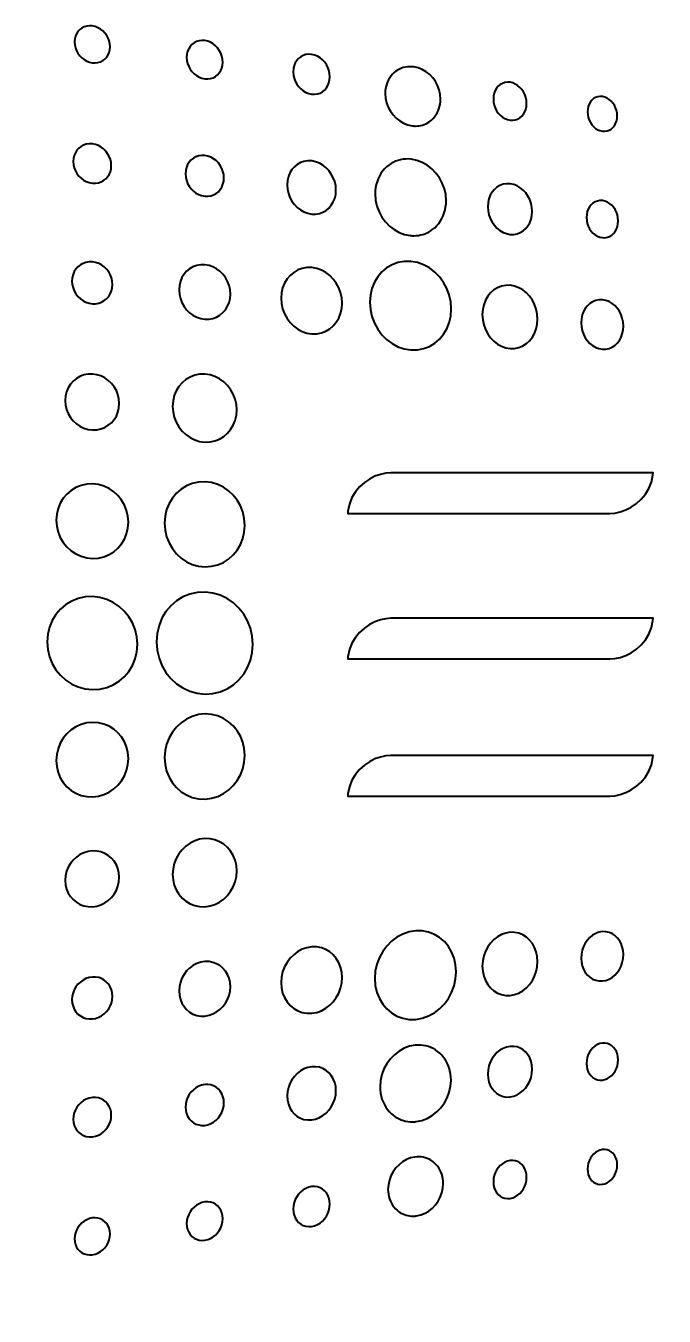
# Model space of a CAD drawing. Header units: inches. Extents: x 0.7 to 44.2, y 3.2 to 34.6.
# Drawn here: x 4.796 to 5.164, y 11.458 to 12.204 of the extents above; entities that cross this region are included whole.
import ezdxf

# ---------------------------------------------------------------- set-up
doc = ezdxf.new("R2010")
doc.units = ezdxf.units.IN
doc.header["$MEASUREMENT"] = 0
doc.layers.add('7412A1205 - CSPAR-XLR', color=7, linetype='Continuous')
doc.layers.add('DIM', color=1, linetype='Continuous')
doc.styles.add('Arial', font='arial.ttf')
doc.dimstyles.new('ETC EU Metric & ANSI.35 Stacked', dxfattribs={"dimscale": 2.666667, "dimtxt": 0.35, "dimasz": 0.4375, "dimexe": 0.35, "dimexo": 0.35, "dimgap": 0.116667, "dimtad": 0, "dimtih": 1, "dimtoh": 1, "dimdec": 0, "dimlfac": 25.4, "dimzin": 4, "dimdsep": 46, "dimtxsty": 'Arial', "dimcen": 0.175, "dimadec": 0, "dimazin": 0, "dimtfac": 0.75, "dimtdec": 0, "dimtofl": 0, "dimtmove": 0, "dimatfit": 3, "dimfxl": 1, "dimtolj": 1, "dimtzin": 0, "dimarcsym": 0})

# ---------------------------------------------------------------- blocks, each defined once
blk = doc.blocks.new('*D8')
at = {"layer": 'Defpoints', "color": 0, "transparency": 16777216}
for p in [(9.10338, 11.68729), (1.12013, 11.52932), (9.10338, 5.26862)]:
    blk.add_point(p, dxfattribs=at)
at = {"layer": 'DIM', "color": 0, "lineweight": -2, "transparency": 16777216}
for p, q in [((9.10338, 11.33729), (9.10338, 4.91862)), ((1.12013, 11.17932), (1.12013, 4.91862)), ((1.55763, 5.26862), (4.20281, 5.26862)), ((8.66588, 5.26862), (6.02069, 5.26862))]:
    blk.add_line(p, q, dxfattribs=at)
at = {"layer": 'DIM', "color": 0, "transparency": 16777216}
for points in [[(1.55763, 5.34154), (1.55763, 5.1957), (1.12013, 5.26862)], [(8.66588, 5.34154), (8.66588, 5.1957), (9.10338, 5.26862)]]:
    blk.add_solid(points, dxfattribs=at)
at = {"layer": 'DIM', "color": 0, "transparency": 16777216, "char_height": 0.35, "attachment_point": 5, "style": 'Arial'}
for s, insert in [('\\A1;203mm', (5.11175, 5.56411)), ('\\A1;[7.98"]', (5.11175, 4.92765))]:
    blk.add_mtext(s, dxfattribs=dict(at, insert=insert))

msp = doc.modelspace()

# ---------------------------------------------------------------- linework, layer by layer
at = {"layer": '7412A1205 - CSPAR-XLR', "color": 2}
for points in [[(4.83426, 12.18245), (4.83426, 12.18245), (4.83592, 12.18237), (4.8375, 12.18256), (4.83898, 12.18301), (4.84032, 12.18369), (4.84152, 12.18459), (4.84255, 12.18569), (4.84338, 12.18697), (4.844, 12.18841), (4.84439, 12.18999), (4.84453, 12.19169), (4.84453, 12.19169), (4.84439, 12.19343), (4.844, 12.19512), (4.84338, 12.19673), (4.84255, 12.19824), (4.84152, 12.19962), (4.84032, 12.20084), (4.83898, 12.20189), (4.8375, 12.20274), (4.83592, 12.20336), (4.83426, 12.20374), (4.83426, 12.20374), (4.83258, 12.20383), (4.831, 12.20364), (4.82951, 12.2032), (4.82816, 12.20252), (4.82696, 12.20162), (4.82593, 12.20052), (4.82509, 12.19924), (4.82446, 12.1978), (4.82407, 12.19621), (4.82393, 12.1945), (4.82393, 12.1945), (4.82407, 12.19275), (4.82446, 12.19106), (4.82509, 12.18944), (4.82593, 12.18793), (4.82696, 12.18655), (4.82816, 12.18533), (4.82951, 12.18428), (4.831, 12.18343), (4.83258, 12.18282), (4.83426, 12.18245), (4.83426, 12.18245)], [(4.89917, 12.17318), (4.89917, 12.17318), (4.90086, 12.1731), (4.90246, 12.17331), (4.90395, 12.17378), (4.90531, 12.17449), (4.90652, 12.17544), (4.90756, 12.17658), (4.9084, 12.17791), (4.90903, 12.17941), (4.90943, 12.18106), (4.90956, 12.18283), (4.90956, 12.18283), (4.90943, 12.18463), (4.90903, 12.18638), (4.9084, 12.18805), (4.90756, 12.18962), (4.90652, 12.19104), (4.90531, 12.19232), (4.90395, 12.1934), (4.90246, 12.19428), (4.90086, 12.19492), (4.89917, 12.1953), (4.89917, 12.1953), (4.89747, 12.19539), (4.89587, 12.1952), (4.89437, 12.19473), (4.893, 12.19402), (4.89178, 12.19309), (4.89073, 12.19194), (4.88988, 12.1906), (4.88924, 12.1891), (4.88885, 12.18745), (4.88871, 12.18567), (4.88871, 12.18567), (4.88885, 12.18385), (4.88924, 12.18209), (4.88988, 12.18041), (4.89073, 12.17885), (4.89178, 12.17741), (4.893, 12.17614), (4.89437, 12.17506), (4.89587, 12.17419), (4.89747, 12.17355), (4.89917, 12.17318), (4.89917, 12.17318)], [(4.96089, 12.16433), (4.96089, 12.16433), (4.9626, 12.16426), (4.96422, 12.16448), (4.96573, 12.16498), (4.96711, 12.16573), (4.96833, 12.16671), (4.96938, 12.1679), (4.97024, 12.16929), (4.97088, 12.17085), (4.97127, 12.17256), (4.97141, 12.1744), (4.97141, 12.1744), (4.97127, 12.17628), (4.97088, 12.1781), (4.97024, 12.17983), (4.96938, 12.18145), (4.96833, 12.18293), (4.96711, 12.18425), (4.96573, 12.18537), (4.96422, 12.18628), (4.9626, 12.18694), (4.96089, 12.18734), (4.96089, 12.18734), (4.95917, 12.18743), (4.95753, 12.18722), (4.95601, 12.18673), (4.95462, 12.18599), (4.95338, 12.18501), (4.95232, 12.18382), (4.95146, 12.18242), (4.95081, 12.18086), (4.95041, 12.17914), (4.95027, 12.17728), (4.95027, 12.17728), (4.95041, 12.17539), (4.95081, 12.17356), (4.95146, 12.17182), (4.95232, 12.17019), (4.95338, 12.1687), (4.95462, 12.16739), (4.95601, 12.16626), (4.95753, 12.16536), (4.95917, 12.16471), (4.96089, 12.16433), (4.96089, 12.16433)], [(5.01891, 12.14605), (5.01891, 12.14605), (5.0191, 12.14602), (5.0193, 12.146), (5.0195, 12.14598), (5.0197, 12.14596), (5.0199, 12.14595), (5.0201, 12.14594), (5.02029, 12.14593), (5.02049, 12.14592), (5.02069, 12.14592), (5.02088, 12.14592), (5.02088, 12.14592), (5.0219, 12.14595), (5.02291, 12.14606), (5.0239, 12.14623), (5.02487, 12.14648), (5.02581, 12.14679), (5.02673, 12.14718), (5.02762, 12.14763), (5.02848, 12.14814), (5.02931, 12.14872), (5.0301, 12.14937), (5.0301, 12.14937), (5.03105, 12.15028), (5.0319, 12.15127), (5.03267, 12.15233), (5.03334, 12.15347), (5.03392, 12.15467), (5.03439, 12.15592), (5.03477, 12.15723), (5.03504, 12.15858), (5.03521, 12.15996), (5.03527, 12.16137), (5.03527, 12.16137), (5.03507, 12.16411), (5.03449, 12.16676), (5.03357, 12.16926), (5.03233, 12.1716), (5.0308, 12.17373), (5.02902, 12.17562), (5.027, 12.17724), (5.02478, 12.17854), (5.0224, 12.17949), (5.01987, 12.18006), (5.01987, 12.18006), (5.01862, 12.18019), (5.01738, 12.18021), (5.01617, 12.18013), (5.01498, 12.17995), (5.01381, 12.17966), (5.01268, 12.17928), (5.01159, 12.1788), (5.01054, 12.17823), (5.00953, 12.17756), (5.00857, 12.1768), (5.00857, 12.1768), (5.00762, 12.17589), (5.00676, 12.1749), (5.00599, 12.17383), (5.00531, 12.17269), (5.00473, 12.17149), (5.00425, 12.17023), (5.00387, 12.16892), (5.00359, 12.16756), (5.00342, 12.16617), (5.00337, 12.16475), (5.00337, 12.16475), (5.00357, 12.16202), (5.00416, 12.15939), (5.0051, 12.15687), (5.00637, 12.15452), (5.00792, 12.15238), (5.00973, 12.15047), (5.01177, 12.14885), (5.014, 12.14754), (5.01639, 12.1466), (5.01891, 12.14605), (5.01891, 12.14605)], [(5.07543, 12.14927), (5.07543, 12.14927), (5.07698, 12.14921), (5.07845, 12.14943), (5.07982, 12.14991), (5.08107, 12.15063), (5.08218, 12.15158), (5.08313, 12.15272), (5.08391, 12.15405), (5.08449, 12.15554), (5.08485, 12.15717), (5.08497, 12.15892), (5.08497, 12.15892), (5.08485, 12.16071), (5.08449, 12.16244), (5.08391, 12.16408), (5.08313, 12.16562), (5.08218, 12.16703), (5.08107, 12.16827), (5.07982, 12.16934), (5.07845, 12.17019), (5.07698, 12.17081), (5.07543, 12.17117), (5.07543, 12.17117), (5.07387, 12.17125), (5.07239, 12.17104), (5.07101, 12.17057), (5.06975, 12.16985), (5.06862, 12.16891), (5.06766, 12.16777), (5.06688, 12.16644), (5.06629, 12.16494), (5.06593, 12.1633), (5.0658, 12.16153), (5.0658, 12.16153), (5.06593, 12.15973), (5.06629, 12.15799), (5.06688, 12.15634), (5.06766, 12.15479), (5.06862, 12.15339), (5.06975, 12.15214), (5.07101, 12.15108), (5.07239, 12.15023), (5.07387, 12.14962), (5.07543, 12.14927), (5.07543, 12.14927)], [(5.12873, 12.14293), (5.12873, 12.14293), (5.13012, 12.14288), (5.13144, 12.14308), (5.13266, 12.14353), (5.13378, 12.14419), (5.13478, 12.14506), (5.13563, 12.14611), (5.13633, 12.14733), (5.13685, 12.14869), (5.13717, 12.15019), (5.13728, 12.1518), (5.13728, 12.1518), (5.13717, 12.15343), (5.13685, 12.15502), (5.13633, 12.15652), (5.13563, 12.15793), (5.13478, 12.15922), (5.13378, 12.16035), (5.13266, 12.16132), (5.13144, 12.1621), (5.13012, 12.16266), (5.12873, 12.16299), (5.12873, 12.16299), (5.12734, 12.16305), (5.12602, 12.16286), (5.12478, 12.16242), (5.12366, 12.16176), (5.12266, 12.16089), (5.1218, 12.15984), (5.1211, 12.15862), (5.12057, 12.15725), (5.12025, 12.15575), (5.12013, 12.15413), (5.12013, 12.15413), (5.12025, 12.15249), (5.12057, 12.1509), (5.1211, 12.14938), (5.1218, 12.14797), (5.12266, 12.14669), (5.12366, 12.14555), (5.12478, 12.14458), (5.12602, 12.14381), (5.12734, 12.14325), (5.12873, 12.14293), (5.12873, 12.14293)], [(4.83427, 12.11286), (4.83427, 12.11286), (4.83605, 12.11282), (4.83773, 12.11308), (4.8393, 12.1136), (4.84074, 12.11436), (4.84201, 12.11536), (4.8431, 12.11656), (4.84399, 12.11795), (4.84466, 12.1195), (4.84507, 12.1212), (4.84521, 12.12302), (4.84521, 12.12302), (4.84507, 12.12487), (4.84466, 12.12666), (4.84399, 12.12836), (4.8431, 12.12994), (4.84201, 12.13138), (4.84074, 12.13265), (4.8393, 12.13374), (4.83773, 12.1346), (4.83605, 12.13522), (4.83427, 12.13557), (4.83427, 12.13557), (4.83248, 12.13562), (4.83079, 12.13538), (4.82921, 12.13486), (4.82776, 12.1341), (4.82648, 12.13311), (4.82538, 12.1319), (4.82448, 12.13051), (4.82381, 12.12895), (4.82339, 12.12725), (4.82325, 12.12542), (4.82325, 12.12542), (4.82339, 12.12355), (4.82381, 12.12176), (4.82448, 12.12005), (4.82538, 12.11847), (4.82648, 12.11702), (4.82776, 12.11575), (4.82921, 12.11467), (4.83079, 12.11381), (4.83248, 12.1132), (4.83427, 12.11286), (4.83427, 12.11286)], [(4.89918, 12.10534), (4.89918, 12.10534), (4.90098, 12.1053), (4.90269, 12.10557), (4.90428, 12.10612), (4.90573, 12.10692), (4.90702, 12.10796), (4.90812, 12.10921), (4.90902, 12.11066), (4.90969, 12.11227), (4.91011, 12.11404), (4.91026, 12.11593), (4.91026, 12.11593), (4.91011, 12.11785), (4.90969, 12.1197), (4.90902, 12.12146), (4.90812, 12.1231), (4.90702, 12.1246), (4.90573, 12.12592), (4.90428, 12.12704), (4.90269, 12.12793), (4.90098, 12.12857), (4.89918, 12.12893), (4.89918, 12.12893), (4.89738, 12.12898), (4.89566, 12.12873), (4.89406, 12.12819), (4.89259, 12.12739), (4.89129, 12.12636), (4.89017, 12.1251), (4.88926, 12.12366), (4.88858, 12.12203), (4.88816, 12.12026), (4.88801, 12.11835), (4.88801, 12.11835), (4.88816, 12.11642), (4.88858, 12.11455), (4.88926, 12.11278), (4.89017, 12.11113), (4.89129, 12.10963), (4.89259, 12.10831), (4.89406, 12.10719), (4.89566, 12.10631), (4.89738, 12.10568), (4.89918, 12.10534), (4.89918, 12.10534)], [(4.96092, 12.09507), (4.96092, 12.09507), (4.9632, 12.09504), (4.96536, 12.09539), (4.96737, 12.09611), (4.96921, 12.09716), (4.97084, 12.09852), (4.97224, 12.10015), (4.97337, 12.10203), (4.97422, 12.10413), (4.97475, 12.10643), (4.97493, 12.10888), (4.97493, 12.10888), (4.97475, 12.11137), (4.97422, 12.11378), (4.97337, 12.11607), (4.97224, 12.11819), (4.97084, 12.12013), (4.96921, 12.12184), (4.96737, 12.1233), (4.96536, 12.12445), (4.9632, 12.12528), (4.96092, 12.12574), (4.96092, 12.12574), (4.95863, 12.1258), (4.95645, 12.12547), (4.95442, 12.12477), (4.95256, 12.12373), (4.9509, 12.12238), (4.94949, 12.12075), (4.94833, 12.11886), (4.94747, 12.11675), (4.94693, 12.11443), (4.94674, 12.11195), (4.94674, 12.11195), (4.94693, 12.10943), (4.94747, 12.107), (4.94833, 12.1047), (4.94949, 12.10256), (4.9509, 12.10062), (4.95256, 12.09891), (4.95442, 12.09746), (4.95645, 12.09632), (4.95863, 12.09551), (4.96092, 12.09507), (4.96092, 12.09507)], [(5.01784, 12.08262), (5.01784, 12.08262), (5.01804, 12.0826), (5.01824, 12.08259), (5.01844, 12.08257), (5.01863, 12.08256), (5.01883, 12.08255), (5.01903, 12.08254), (5.01922, 12.08253), (5.01942, 12.08253), (5.01962, 12.08252), (5.01981, 12.08252), (5.01981, 12.08252), (5.02116, 12.08257), (5.02249, 12.08272), (5.02379, 12.08295), (5.02506, 12.08329), (5.02631, 12.08371), (5.02752, 12.08423), (5.02869, 12.08483), (5.02982, 12.08553), (5.03091, 12.08631), (5.03194, 12.08718), (5.03194, 12.08718), (5.03314, 12.08836), (5.03423, 12.08966), (5.03521, 12.09105), (5.03606, 12.09253), (5.0368, 12.09408), (5.03741, 12.09571), (5.03789, 12.0974), (5.03824, 12.09914), (5.03845, 12.10093), (5.03852, 12.10276), (5.03852, 12.10276), (5.03826, 12.1063), (5.0375, 12.10972), (5.03627, 12.11297), (5.03464, 12.116), (5.03263, 12.11875), (5.03029, 12.12119), (5.02765, 12.12326), (5.02477, 12.12491), (5.02168, 12.12609), (5.01842, 12.12675), (5.01842, 12.12675), (5.01684, 12.12687), (5.01528, 12.12686), (5.01374, 12.12672), (5.01224, 12.12645), (5.01077, 12.12606), (5.00934, 12.12555), (5.00796, 12.12491), (5.00663, 12.12416), (5.00537, 12.12329), (5.00416, 12.1223), (5.00416, 12.1223), (5.00295, 12.12111), (5.00184, 12.11982), (5.00086, 12.11842), (4.99999, 12.11694), (4.99924, 12.11538), (4.99863, 12.11374), (4.99814, 12.11204), (4.99779, 12.11028), (4.99757, 12.10848), (4.9975, 12.10665), (4.9975, 12.10665), (4.99777, 12.10307), (4.99854, 12.09961), (4.99978, 12.09634), (5.00143, 12.0933), (5.00347, 12.09053), (5.00584, 12.08809), (5.0085, 12.08603), (5.01142, 12.0844), (5.01455, 12.08325), (5.01784, 12.08262), (5.01784, 12.08262)], [(5.07546, 12.08331), (5.07546, 12.08331), (5.07752, 12.08329), (5.07948, 12.08364), (5.08131, 12.08434), (5.08297, 12.08535), (5.08445, 12.08665), (5.08572, 12.08821), (5.08675, 12.09), (5.08752, 12.09201), (5.088, 12.09419), (5.08817, 12.09653), (5.08817, 12.09653), (5.088, 12.09891), (5.08752, 12.1012), (5.08675, 12.10337), (5.08572, 12.10539), (5.08445, 12.10723), (5.08297, 12.10885), (5.08131, 12.11022), (5.07948, 12.11132), (5.07752, 12.11209), (5.07546, 12.11252), (5.07546, 12.11252), (5.07338, 12.11257), (5.0714, 12.11224), (5.06956, 12.11156), (5.06787, 12.11056), (5.06638, 12.10927), (5.06509, 12.10771), (5.06404, 12.1059), (5.06326, 12.10389), (5.06277, 12.10168), (5.0626, 12.09932), (5.0626, 12.09932), (5.06277, 12.09692), (5.06326, 12.09461), (5.06404, 12.09242), (5.06509, 12.09039), (5.06638, 12.08855), (5.06787, 12.08693), (5.06956, 12.08556), (5.0714, 12.08448), (5.07338, 12.08372), (5.07546, 12.08331), (5.07546, 12.08331)], [(5.12873, 12.08141), (5.12873, 12.08141), (5.13021, 12.0814), (5.13161, 12.08165), (5.13292, 12.08216), (5.13411, 12.08291), (5.13517, 12.08386), (5.13608, 12.08501), (5.13682, 12.08633), (5.13737, 12.0878), (5.13772, 12.0894), (5.13783, 12.09112), (5.13783, 12.09112), (5.13772, 12.09286), (5.13737, 12.09454), (5.13682, 12.09613), (5.13608, 12.09761), (5.13517, 12.09895), (5.13411, 12.10014), (5.13292, 12.10114), (5.13161, 12.10193), (5.13021, 12.1025), (5.12873, 12.10281), (5.12873, 12.10281), (5.12724, 12.10283), (5.12583, 12.10259), (5.12451, 12.10209), (5.12331, 12.10135), (5.12224, 12.1004), (5.12132, 12.09925), (5.12057, 12.09793), (5.12002, 12.09645), (5.11967, 12.09484), (5.11955, 12.09311), (5.11955, 12.09311), (5.11967, 12.09136), (5.12002, 12.08967), (5.12057, 12.08807), (5.12132, 12.08658), (5.12224, 12.08523), (5.12331, 12.08405), (5.12451, 12.08305), (5.12583, 12.08226), (5.12724, 12.08171), (5.12873, 12.08141), (5.12873, 12.08141)], [(4.83428, 12.04323), (4.83428, 12.04323), (4.83618, 12.04324), (4.83797, 12.04356), (4.83965, 12.04416), (4.84118, 12.04502), (4.84253, 12.04612), (4.8437, 12.04744), (4.84465, 12.04894), (4.84535, 12.05062), (4.84579, 12.05244), (4.84595, 12.05438), (4.84595, 12.05438), (4.84579, 12.05635), (4.84535, 12.05824), (4.84465, 12.06003), (4.8437, 12.06169), (4.84253, 12.0632), (4.84118, 12.06452), (4.83965, 12.06563), (4.83797, 12.06651), (4.83618, 12.06712), (4.83428, 12.06744), (4.83428, 12.06744), (4.83238, 12.06745), (4.83057, 12.06715), (4.82888, 12.06655), (4.82734, 12.0657), (4.82597, 12.0646), (4.82479, 12.06329), (4.82383, 12.06178), (4.82311, 12.06009), (4.82267, 12.05826), (4.82251, 12.0563), (4.82251, 12.0563), (4.82267, 12.05431), (4.82311, 12.05241), (4.82383, 12.05061), (4.82479, 12.04894), (4.82597, 12.04743), (4.82734, 12.04611), (4.82888, 12.045), (4.83057, 12.04413), (4.83238, 12.04353), (4.83428, 12.04323), (4.83428, 12.04323)], [(4.89922, 12.0343), (4.89922, 12.0343), (4.90162, 12.03432), (4.90389, 12.03474), (4.90601, 12.03553), (4.90794, 12.03666), (4.90965, 12.03809), (4.91113, 12.0398), (4.91232, 12.04176), (4.91321, 12.04393), (4.91377, 12.0463), (4.91396, 12.04882), (4.91396, 12.04882), (4.91377, 12.05137), (4.91321, 12.05383), (4.91232, 12.05615), (4.91113, 12.0583), (4.90965, 12.06025), (4.90794, 12.06197), (4.90601, 12.06341), (4.90389, 12.06455), (4.90162, 12.06534), (4.89922, 12.06575), (4.89922, 12.06575), (4.89681, 12.06576), (4.89452, 12.06536), (4.89238, 12.06459), (4.89042, 12.06348), (4.88868, 12.06205), (4.88719, 12.06034), (4.88597, 12.05837), (4.88507, 12.05618), (4.8845, 12.05379), (4.88431, 12.05125), (4.88431, 12.05125), (4.8845, 12.04866), (4.88507, 12.04619), (4.88597, 12.04385), (4.88719, 12.04168), (4.88868, 12.03973), (4.89042, 12.03801), (4.89238, 12.03658), (4.89452, 12.03546), (4.89681, 12.03469), (4.89922, 12.0343), (4.89922, 12.0343)], [(5.01813, 12.01656), (5.01813, 12.01656), (5.02192, 12.01662), (5.02552, 12.01731), (5.02886, 12.01861), (5.03192, 12.02044), (5.03463, 12.02278), (5.03696, 12.02556), (5.03885, 12.02875), (5.04026, 12.03228), (5.04114, 12.03612), (5.04144, 12.04021), (5.04144, 12.04021), (5.04114, 12.04435), (5.04026, 12.04833), (5.03885, 12.0521), (5.03696, 12.05559), (5.03463, 12.05876), (5.03192, 12.06154), (5.02886, 12.06388), (5.02552, 12.06572), (5.02192, 12.067), (5.01813, 12.06768), (5.01813, 12.06768), (5.0143, 12.06768), (5.01067, 12.06704), (5.00727, 12.06578), (5.00417, 12.06397), (5.00141, 12.06164), (4.99904, 12.05885), (4.99711, 12.05565), (4.99567, 12.05209), (4.99477, 12.04821), (4.99446, 12.04406), (4.99446, 12.04406), (4.99477, 12.03985), (4.99567, 12.03582), (4.99711, 12.03202), (4.99904, 12.02851), (5.00141, 12.02533), (5.00417, 12.02255), (5.00727, 12.02023), (5.01067, 12.01842), (5.0143, 12.01718), (5.01813, 12.01656), (5.01813, 12.01656)], [(4.96098, 12.06415), (4.96098, 12.06415), (4.95811, 12.06416), (4.95538, 12.06367), (4.95283, 12.06273), (4.95051, 12.06137), (4.94843, 12.05962), (4.94666, 12.05753), (4.94521, 12.05513), (4.94413, 12.05246), (4.94345, 12.04955), (4.94322, 12.04643), (4.94322, 12.04643), (4.94345, 12.04328), (4.94413, 12.04026), (4.94521, 12.03741), (4.94666, 12.03477), (4.94843, 12.03239), (4.95051, 12.03031), (4.95283, 12.02857), (4.95538, 12.02721), (4.95811, 12.02628), (4.96098, 12.02581), (4.96098, 12.02581), (4.96382, 12.02585), (4.96652, 12.02638), (4.96903, 12.02735), (4.97132, 12.02872), (4.97335, 12.03048), (4.9751, 12.03256), (4.97651, 12.03495), (4.97757, 12.0376), (4.97823, 12.04048), (4.97846, 12.04355), (4.97846, 12.04355), (4.97823, 12.04666), (4.97757, 12.04964), (4.97651, 12.05247), (4.9751, 12.05509), (4.97335, 12.05746), (4.97132, 12.05955), (4.96903, 12.0613), (4.96652, 12.06268), (4.96382, 12.06364), (4.96098, 12.06415), (4.96098, 12.06415)], [(5.0755, 12.05387), (5.0755, 12.05387), (5.0729, 12.05386), (5.07043, 12.05339), (5.06812, 12.05248), (5.06601, 12.05118), (5.06413, 12.04951), (5.06252, 12.04751), (5.06121, 12.04522), (5.06023, 12.04267), (5.05962, 12.03989), (5.05941, 12.03693), (5.05941, 12.03693), (5.05962, 12.03393), (5.06023, 12.03106), (5.06121, 12.02835), (5.06252, 12.02584), (5.06413, 12.02358), (5.06601, 12.0216), (5.06812, 12.01995), (5.07043, 12.01867), (5.0729, 12.01779), (5.0755, 12.01736), (5.0755, 12.01736), (5.07808, 12.01741), (5.08053, 12.01792), (5.08281, 12.01885), (5.08488, 12.02017), (5.08673, 12.02184), (5.08831, 12.02384), (5.0896, 12.02612), (5.09056, 12.02865), (5.09116, 12.03139), (5.09136, 12.03432), (5.09136, 12.03432), (5.09116, 12.03727), (5.09056, 12.04012), (5.0896, 12.0428), (5.08831, 12.04529), (5.08673, 12.04755), (5.08488, 12.04952), (5.08281, 12.05119), (5.08053, 12.05249), (5.07808, 12.0534), (5.0755, 12.05387), (5.0755, 12.05387)], [(5.12873, 12.04552), (5.12873, 12.04552), (5.12674, 12.04551), (5.12486, 12.04513), (5.1231, 12.04441), (5.12149, 12.04339), (5.12007, 12.04208), (5.11884, 12.04052), (5.11784, 12.03873), (5.1171, 12.03674), (5.11663, 12.03457), (5.11647, 12.03226), (5.11647, 12.03226), (5.11663, 12.02992), (5.1171, 12.02768), (5.11784, 12.02557), (5.11884, 12.02361), (5.12007, 12.02185), (5.12149, 12.02031), (5.1231, 12.01902), (5.12486, 12.01802), (5.12674, 12.01733), (5.12873, 12.01699), (5.12873, 12.01699), (5.1307, 12.01703), (5.13257, 12.01743), (5.13431, 12.01816), (5.1359, 12.01919), (5.13731, 12.0205), (5.13852, 12.02206), (5.1395, 12.02385), (5.14024, 12.02583), (5.1407, 12.02798), (5.14085, 12.03026), (5.14085, 12.03026), (5.1407, 12.03258), (5.14024, 12.0348), (5.1395, 12.0369), (5.13852, 12.03885), (5.13731, 12.04061), (5.1359, 12.04215), (5.13431, 12.04344), (5.13257, 12.04446), (5.1307, 12.04516), (5.12873, 12.04552), (5.12873, 12.04552)], [(4.83433, 11.97031), (4.83433, 11.97031), (4.83685, 11.9704), (4.83924, 11.97089), (4.84147, 11.97176), (4.8435, 11.97297), (4.84531, 11.97448), (4.84686, 11.97628), (4.84812, 11.97832), (4.84906, 11.98058), (4.84965, 11.98302), (4.84985, 11.98561), (4.84985, 11.98561), (4.84965, 11.98823), (4.84906, 11.99073), (4.84812, 11.99309), (4.84686, 11.99527), (4.84531, 11.99723), (4.8435, 11.99895), (4.84147, 12.00037), (4.83924, 12.00148), (4.83685, 12.00224), (4.83433, 12.0026), (4.83433, 12.0026), (4.83178, 12.00254), (4.82937, 12.00207), (4.82711, 12.00123), (4.82505, 12.00003), (4.82322, 11.99852), (4.82165, 11.99672), (4.82037, 11.99467), (4.81941, 11.9924), (4.81881, 11.98994), (4.81861, 11.98731), (4.81861, 11.98731), (4.81881, 11.98467), (4.81941, 11.98214), (4.82037, 11.97976), (4.82165, 11.97757), (4.82322, 11.97561), (4.82505, 11.97389), (4.82711, 11.97247), (4.82937, 11.97138), (4.83178, 11.97065), (4.83433, 11.97031), (4.83433, 11.97031)], [(4.89925, 11.96325), (4.89925, 11.96325), (4.90224, 11.96337), (4.90508, 11.96397), (4.90773, 11.96503), (4.91014, 11.9665), (4.91228, 11.96835), (4.91412, 11.97054), (4.91562, 11.97303), (4.91673, 11.97578), (4.91743, 11.97875), (4.91767, 11.98191), (4.91767, 11.98191), (4.91743, 11.98509), (4.91673, 11.98814), (4.91562, 11.99102), (4.91412, 11.99367), (4.91228, 11.99606), (4.91014, 11.99814), (4.90773, 11.99988), (4.90508, 12.00122), (4.90224, 12.00214), (4.89925, 12.00258), (4.89925, 12.00258), (4.89623, 12.0025), (4.89336, 12.00193), (4.89069, 12.00089), (4.88824, 11.99943), (4.88607, 11.99758), (4.8842, 11.99539), (4.88268, 11.99289), (4.88155, 11.99013), (4.88084, 11.98712), (4.8806, 11.98393), (4.8806, 11.98393), (4.88084, 11.98071), (4.88155, 11.97763), (4.88268, 11.97474), (4.8842, 11.97208), (4.88607, 11.96968), (4.88824, 11.9676), (4.89069, 11.96587), (4.89336, 11.96455), (4.89623, 11.96366), (4.89925, 11.96325), (4.89925, 11.96325)], [(4.98184, 11.92331), (4.98171, 11.92206), (5.13303, 11.92206), (5.13303, 11.92206), (5.13598, 11.92229), (5.13908, 11.92298), (5.14226, 11.92413), (5.1454, 11.92572), (5.1484, 11.92775), (5.15117, 11.93022), (5.1536, 11.93311), (5.1556, 11.93644), (5.15705, 11.94018), (5.15787, 11.94433), (5.158, 11.94557), (5.00668, 11.94557), (5.00668, 11.94557), (5.00373, 11.94534), (5.00063, 11.94465), (4.99745, 11.94351), (4.99431, 11.94192), (4.99131, 11.93989), (4.98854, 11.93742), (4.98611, 11.93453), (4.98411, 11.9312), (4.98266, 11.92746), (4.98184, 11.92331), (4.98184, 11.92331), (4.98184, 11.92331)], [(4.8344, 11.89605), (4.8344, 11.89605), (4.83776, 11.89627), (4.84095, 11.89702), (4.84391, 11.89826), (4.84662, 11.89994), (4.84902, 11.90203), (4.85108, 11.90448), (4.85276, 11.90725), (4.85401, 11.91029), (4.85479, 11.91356), (4.85506, 11.91701), (4.85506, 11.91701), (4.85479, 11.92049), (4.85401, 11.9238), (4.85276, 11.92691), (4.85108, 11.92976), (4.84902, 11.93233), (4.84662, 11.93455), (4.84391, 11.93638), (4.84095, 11.93778), (4.83776, 11.9387), (4.8344, 11.9391), (4.8344, 11.9391), (4.831, 11.93894), (4.82778, 11.93823), (4.82477, 11.93702), (4.82202, 11.93536), (4.81957, 11.93328), (4.81746, 11.93082), (4.81575, 11.92804), (4.81447, 11.92497), (4.81368, 11.92166), (4.8134, 11.91815), (4.8134, 11.91815), (4.81368, 11.91462), (4.81447, 11.91127), (4.81575, 11.90813), (4.81746, 11.90526), (4.81957, 11.90269), (4.82202, 11.90047), (4.82477, 11.89866), (4.82778, 11.89728), (4.831, 11.8964), (4.8344, 11.89605), (4.8344, 11.89605)], [(4.89937, 11.89123), (4.89937, 11.89123), (4.9031, 11.89149), (4.90664, 11.89235), (4.90993, 11.89377), (4.91294, 11.8957), (4.91561, 11.89809), (4.9179, 11.90089), (4.91976, 11.90404), (4.92114, 11.90751), (4.92201, 11.91124), (4.92231, 11.91518), (4.92231, 11.91518), (4.92201, 11.91914), (4.92114, 11.92292), (4.91976, 11.92646), (4.9179, 11.92972), (4.91561, 11.93264), (4.91294, 11.93517), (4.90993, 11.93727), (4.90664, 11.93887), (4.9031, 11.93992), (4.89937, 11.94038), (4.89937, 11.94038), (4.89559, 11.9402), (4.89199, 11.9394), (4.88864, 11.93802), (4.88557, 11.93612), (4.88284, 11.93374), (4.8805, 11.93094), (4.87859, 11.92775), (4.87716, 11.92425), (4.87627, 11.92046), (4.87596, 11.91645), (4.87596, 11.91645), (4.87627, 11.91241), (4.87716, 11.90858), (4.87859, 11.90499), (4.8805, 11.90171), (4.88284, 11.89878), (4.88557, 11.89625), (4.88864, 11.89418), (4.89199, 11.89262), (4.89559, 11.89162), (4.89937, 11.89123), (4.89937, 11.89123)], [(4.83444, 11.87405), (4.83444, 11.87405), (4.8302, 11.87385), (4.82617, 11.87296), (4.8224, 11.87145), (4.81896, 11.86937), (4.8159, 11.86677), (4.81327, 11.8637), (4.81113, 11.86022), (4.80954, 11.85639), (4.80854, 11.85225), (4.80819, 11.84786), (4.80819, 11.84786), (4.80854, 11.84345), (4.80954, 11.83926), (4.81113, 11.83534), (4.81327, 11.83174), (4.8159, 11.82853), (4.81896, 11.82576), (4.8224, 11.82349), (4.82617, 11.82178), (4.8302, 11.82067), (4.83444, 11.82024), (4.83444, 11.82024), (4.83864, 11.82051), (4.84263, 11.82145), (4.84633, 11.823), (4.84972, 11.8251), (4.85272, 11.82771), (4.8553, 11.83077), (4.85739, 11.83423), (4.85896, 11.83803), (4.85993, 11.84212), (4.86027, 11.84644), (4.86027, 11.84644), (4.85993, 11.85078), (4.85896, 11.85492), (4.85739, 11.85881), (4.8553, 11.86238), (4.85272, 11.86558), (4.84972, 11.86836), (4.84633, 11.87065), (4.84263, 11.8724), (4.83864, 11.87355), (4.83444, 11.87405), (4.83444, 11.87405)], [(4.89941, 11.87663), (4.89941, 11.87663), (4.89488, 11.87642), (4.89056, 11.87545), (4.88654, 11.8738), (4.88286, 11.87151), (4.87958, 11.86866), (4.87677, 11.8653), (4.87448, 11.86148), (4.87277, 11.85727), (4.8717, 11.85273), (4.87133, 11.84791), (4.87133, 11.84791), (4.8717, 11.84307), (4.87277, 11.83847), (4.87448, 11.83417), (4.87677, 11.83022), (4.87958, 11.82671), (4.88286, 11.82367), (4.88654, 11.82119), (4.89056, 11.81932), (4.89488, 11.81812), (4.89941, 11.81765), (4.89941, 11.81765), (4.9039, 11.81796), (4.90814, 11.819), (4.91209, 11.8207), (4.9157, 11.82301), (4.9189, 11.82588), (4.92165, 11.82924), (4.92388, 11.83303), (4.92554, 11.83719), (4.92658, 11.84166), (4.92694, 11.84639), (4.92694, 11.84639), (4.92658, 11.85114), (4.92554, 11.85567), (4.92388, 11.85993), (4.92165, 11.86384), (4.9189, 11.86734), (4.9157, 11.87038), (4.91209, 11.87289), (4.90814, 11.87482), (4.9039, 11.87608), (4.89941, 11.87663), (4.89941, 11.87663)], [(4.98184, 11.83919), (4.98171, 11.83795), (5.13303, 11.83795), (5.13303, 11.83795), (5.13598, 11.83818), (5.13908, 11.83887), (5.14226, 11.84001), (5.1454, 11.8416), (5.1484, 11.84363), (5.15117, 11.8461), (5.1536, 11.849), (5.1556, 11.85232), (5.15705, 11.85606), (5.15787, 11.86021), (5.158, 11.86146), (5.00668, 11.86146), (5.00668, 11.86146), (5.00373, 11.86123), (5.00063, 11.86054), (4.99745, 11.8594), (4.99431, 11.85781), (4.99131, 11.85577), (4.98854, 11.85331), (4.98611, 11.85041), (4.98411, 11.84709), (4.98266, 11.84334), (4.98184, 11.83919), (4.98184, 11.83919), (4.98184, 11.83919)], [(4.89937, 11.80617), (4.89937, 11.80617), (4.89559, 11.80578), (4.89199, 11.80478), (4.88864, 11.80322), (4.88557, 11.80115), (4.88284, 11.79862), (4.8805, 11.79569), (4.87859, 11.7924), (4.87716, 11.78882), (4.87627, 11.78498), (4.87596, 11.78095), (4.87596, 11.78095), (4.87627, 11.77694), (4.87716, 11.77315), (4.87859, 11.76964), (4.8805, 11.76646), (4.88284, 11.76366), (4.88557, 11.76128), (4.88864, 11.75938), (4.89199, 11.758), (4.89559, 11.75719), (4.89937, 11.75701), (4.89937, 11.75701), (4.9031, 11.75747), (4.90664, 11.75853), (4.90993, 11.76013), (4.91294, 11.76222), (4.91561, 11.76475), (4.9179, 11.76768), (4.91976, 11.77093), (4.92114, 11.77448), (4.92201, 11.77826), (4.92231, 11.78221), (4.92231, 11.78221), (4.92201, 11.78616), (4.92114, 11.78989), (4.91976, 11.79335), (4.9179, 11.79651), (4.91561, 11.79931), (4.91294, 11.8017), (4.90993, 11.80362), (4.90664, 11.80505), (4.9031, 11.80591), (4.89937, 11.80617), (4.89937, 11.80617)], [(4.8344, 11.80134), (4.8344, 11.80134), (4.831, 11.801), (4.82778, 11.80011), (4.82477, 11.79874), (4.82202, 11.79692), (4.81957, 11.79471), (4.81746, 11.79214), (4.81575, 11.78926), (4.81447, 11.78613), (4.81368, 11.78277), (4.8134, 11.77925), (4.8134, 11.77925), (4.81368, 11.77574), (4.81447, 11.77242), (4.81575, 11.76936), (4.81746, 11.76657), (4.81957, 11.76412), (4.82202, 11.76204), (4.82477, 11.76037), (4.82778, 11.75916), (4.831, 11.75846), (4.8344, 11.75829), (4.8344, 11.75829), (4.83776, 11.75869), (4.84095, 11.75962), (4.84391, 11.76102), (4.84662, 11.76285), (4.84902, 11.76507), (4.85108, 11.76763), (4.85276, 11.77049), (4.85401, 11.7736), (4.85479, 11.77691), (4.85506, 11.78038), (4.85506, 11.78038), (4.85479, 11.78384), (4.85401, 11.78711), (4.85276, 11.79015), (4.85108, 11.79292), (4.84902, 11.79536), (4.84662, 11.79745), (4.84391, 11.79914), (4.84095, 11.80038), (4.83776, 11.80113), (4.8344, 11.80134), (4.8344, 11.80134)], [(4.98184, 11.75995), (4.98171, 11.75871), (5.13303, 11.75871), (5.13303, 11.75871), (5.13598, 11.75894), (5.13908, 11.75963), (5.14226, 11.76077), (5.1454, 11.76236), (5.1484, 11.76439), (5.15117, 11.76686), (5.1536, 11.76976), (5.1556, 11.77308), (5.15705, 11.77682), (5.15787, 11.78098), (5.158, 11.78222), (5.00668, 11.78222), (5.00668, 11.78222), (5.00373, 11.78199), (5.00063, 11.7813), (4.99745, 11.78016), (4.99431, 11.77857), (4.99131, 11.77654), (4.98854, 11.77407), (4.98611, 11.77117), (4.98411, 11.76785), (4.98266, 11.76411), (4.98184, 11.75995), (4.98184, 11.75995), (4.98184, 11.75995)], [(4.89925, 11.73414), (4.89925, 11.73414), (4.89623, 11.73374), (4.89336, 11.73285), (4.89069, 11.73152), (4.88824, 11.7298), (4.88607, 11.72771), (4.8842, 11.72532), (4.88268, 11.72265), (4.88155, 11.71976), (4.88084, 11.71668), (4.8806, 11.71346), (4.8806, 11.71346), (4.88084, 11.71027), (4.88155, 11.70727), (4.88268, 11.7045), (4.8842, 11.702), (4.88607, 11.69981), (4.88824, 11.69797), (4.89069, 11.69651), (4.89336, 11.69547), (4.89623, 11.69489), (4.89925, 11.69482), (4.89925, 11.69482), (4.90224, 11.69526), (4.90508, 11.69617), (4.90773, 11.69752), (4.91014, 11.69925), (4.91228, 11.70134), (4.91412, 11.70373), (4.91562, 11.70638), (4.91673, 11.70925), (4.91743, 11.7123), (4.91767, 11.71549), (4.91767, 11.71549), (4.91743, 11.71864), (4.91673, 11.72162), (4.91562, 11.72437), (4.91412, 11.72686), (4.91228, 11.72904), (4.91014, 11.73089), (4.90773, 11.73237), (4.90508, 11.73343), (4.90224, 11.73403), (4.89925, 11.73414), (4.89925, 11.73414)], [(4.83433, 11.72708), (4.83433, 11.72708), (4.83178, 11.72675), (4.82937, 11.72602), (4.82711, 11.72492), (4.82505, 11.7235), (4.82322, 11.72179), (4.82165, 11.71982), (4.82037, 11.71763), (4.81941, 11.71525), (4.81881, 11.71273), (4.81861, 11.71008), (4.81861, 11.71008), (4.81881, 11.70746), (4.81941, 11.705), (4.82037, 11.70272), (4.82165, 11.70067), (4.82322, 11.69888), (4.82505, 11.69736), (4.82711, 11.69617), (4.82937, 11.69532), (4.83178, 11.69485), (4.83433, 11.6948), (4.83433, 11.6948), (4.83685, 11.69516), (4.83924, 11.69591), (4.84147, 11.69702), (4.8435, 11.69845), (4.84531, 11.70016), (4.84686, 11.70213), (4.84812, 11.70431), (4.84906, 11.70667), (4.84965, 11.70917), (4.84985, 11.71179), (4.84985, 11.71179), (4.84965, 11.71438), (4.84906, 11.71682), (4.84812, 11.71908), (4.84686, 11.72112), (4.84531, 11.72291), (4.8435, 11.72443), (4.84147, 11.72564), (4.83924, 11.7265), (4.83685, 11.72699), (4.83433, 11.72708), (4.83433, 11.72708)], [(5.02099, 11.68083), (5.02099, 11.68083), (5.01716, 11.68022), (5.01352, 11.67897), (5.01013, 11.67716), (5.00703, 11.67484), (5.00427, 11.67206), (5.00189, 11.66889), (4.99996, 11.66537), (4.99852, 11.66157), (4.99762, 11.65754), (4.99731, 11.65334), (4.99731, 11.65334), (4.99762, 11.64919), (4.99852, 11.64531), (4.99996, 11.64174), (5.00189, 11.63854), (5.00427, 11.63575), (5.00703, 11.63343), (5.01013, 11.63161), (5.01352, 11.63036), (5.01716, 11.62971), (5.02099, 11.62972), (5.02099, 11.62972), (5.02478, 11.63039), (5.02837, 11.63168), (5.03172, 11.63352), (5.03477, 11.63586), (5.03749, 11.63864), (5.03981, 11.6418), (5.0417, 11.64529), (5.04311, 11.64906), (5.04399, 11.65304), (5.0443, 11.65718), (5.0443, 11.65718), (5.04399, 11.66127), (5.04311, 11.66511), (5.0417, 11.66865), (5.03981, 11.67183), (5.03749, 11.67462), (5.03477, 11.67695), (5.03172, 11.67879), (5.02837, 11.68008), (5.02478, 11.68078), (5.02099, 11.68083), (5.02099, 11.68083)], [(5.0755, 11.68004), (5.0755, 11.68004), (5.0729, 11.6796), (5.07043, 11.67873), (5.06812, 11.67744), (5.06601, 11.67579), (5.06413, 11.67382), (5.06252, 11.67156), (5.06121, 11.66905), (5.06023, 11.66634), (5.05962, 11.66346), (5.05941, 11.66047), (5.05941, 11.66047), (5.05962, 11.6575), (5.06023, 11.65473), (5.06121, 11.65218), (5.06252, 11.64989), (5.06413, 11.64789), (5.06601, 11.64622), (5.06812, 11.64492), (5.07043, 11.64401), (5.0729, 11.64354), (5.0755, 11.64353), (5.0755, 11.64353), (5.07808, 11.644), (5.08053, 11.64491), (5.08281, 11.64621), (5.08488, 11.64787), (5.08673, 11.64985), (5.08831, 11.6521), (5.0896, 11.65459), (5.09056, 11.65728), (5.09116, 11.66012), (5.09136, 11.66308), (5.09136, 11.66308), (5.09116, 11.666), (5.09056, 11.66875), (5.0896, 11.67128), (5.08831, 11.67356), (5.08673, 11.67555), (5.08488, 11.67723), (5.08281, 11.67855), (5.08053, 11.67948), (5.07808, 11.67999), (5.0755, 11.68004), (5.0755, 11.68004)], [(5.12873, 11.6804), (5.12873, 11.6804), (5.12674, 11.68006), (5.12486, 11.67938), (5.1231, 11.67838), (5.12149, 11.67709), (5.12007, 11.67555), (5.11884, 11.67378), (5.11784, 11.67183), (5.1171, 11.66972), (5.11663, 11.66747), (5.11647, 11.66514), (5.11647, 11.66514), (5.11663, 11.66282), (5.1171, 11.66066), (5.11784, 11.65867), (5.11884, 11.65688), (5.12007, 11.65531), (5.12149, 11.65401), (5.1231, 11.65298), (5.12486, 11.65227), (5.12674, 11.65189), (5.12873, 11.65188), (5.12873, 11.65188), (5.1307, 11.65224), (5.13257, 11.65294), (5.13431, 11.65395), (5.1359, 11.65525), (5.13731, 11.65679), (5.13852, 11.65855), (5.1395, 11.66049), (5.14024, 11.66259), (5.1407, 11.66482), (5.14085, 11.66713), (5.14085, 11.66713), (5.1407, 11.66942), (5.14024, 11.67157), (5.1395, 11.67355), (5.13852, 11.67533), (5.13731, 11.67689), (5.1359, 11.67821), (5.13431, 11.67924), (5.13257, 11.67997), (5.1307, 11.68036), (5.12873, 11.6804), (5.12873, 11.6804)], [(4.96098, 11.67158), (4.96098, 11.67158), (4.95811, 11.67112), (4.95538, 11.67019), (4.95283, 11.66883), (4.95051, 11.66709), (4.94843, 11.66501), (4.94666, 11.66262), (4.94521, 11.65999), (4.94413, 11.65714), (4.94345, 11.65411), (4.94322, 11.65096), (4.94322, 11.65096), (4.94345, 11.64785), (4.94413, 11.64494), (4.94521, 11.64226), (4.94666, 11.63986), (4.94843, 11.63777), (4.95051, 11.63603), (4.95283, 11.63467), (4.95538, 11.63373), (4.95811, 11.63324), (4.96098, 11.63325), (4.96098, 11.63325), (4.96382, 11.63375), (4.96652, 11.63472), (4.96903, 11.6361), (4.97132, 11.63785), (4.97335, 11.63993), (4.9751, 11.64231), (4.97651, 11.64493), (4.97757, 11.64775), (4.97823, 11.65074), (4.97846, 11.65384), (4.97846, 11.65384), (4.97823, 11.65691), (4.97757, 11.65979), (4.97651, 11.66244), (4.9751, 11.66483), (4.97335, 11.66692), (4.97132, 11.66867), (4.96903, 11.67005), (4.96652, 11.67102), (4.96382, 11.67154), (4.96098, 11.67158), (4.96098, 11.67158)], [(4.89922, 11.6631), (4.89922, 11.6631), (4.89681, 11.66271), (4.89452, 11.66194), (4.89238, 11.66082), (4.89042, 11.65938), (4.88868, 11.65767), (4.88719, 11.65571), (4.88597, 11.65355), (4.88507, 11.65121), (4.8845, 11.64873), (4.88431, 11.64615), (4.88431, 11.64615), (4.8845, 11.6436), (4.88507, 11.64122), (4.88597, 11.63903), (4.88719, 11.63706), (4.88868, 11.63535), (4.89042, 11.63392), (4.89238, 11.6328), (4.89452, 11.63203), (4.89681, 11.63164), (4.89922, 11.63164), (4.89922, 11.63164), (4.90162, 11.63206), (4.90389, 11.63285), (4.90601, 11.63399), (4.90794, 11.63543), (4.90965, 11.63714), (4.91113, 11.63909), (4.91232, 11.64125), (4.91321, 11.64357), (4.91377, 11.64602), (4.91396, 11.64858), (4.91396, 11.64858), (4.91377, 11.6511), (4.91321, 11.65346), (4.91232, 11.65564), (4.91113, 11.6576), (4.90965, 11.65931), (4.90794, 11.66074), (4.90601, 11.66187), (4.90389, 11.66265), (4.90162, 11.66308), (4.89922, 11.6631), (4.89922, 11.6631)], [(4.83428, 11.65417), (4.83428, 11.65417), (4.83238, 11.65386), (4.83057, 11.65326), (4.82888, 11.65239), (4.82734, 11.65129), (4.82597, 11.64996), (4.82479, 11.64846), (4.82383, 11.64679), (4.82311, 11.64499), (4.82267, 11.64308), (4.82251, 11.6411), (4.82251, 11.6411), (4.82267, 11.63914), (4.82311, 11.6373), (4.82383, 11.63562), (4.82479, 11.63411), (4.82597, 11.63279), (4.82734, 11.6317), (4.82888, 11.63084), (4.83057, 11.63025), (4.83238, 11.62995), (4.83428, 11.62995), (4.83428, 11.62995), (4.83618, 11.63027), (4.83797, 11.63089), (4.83965, 11.63176), (4.84118, 11.63287), (4.84253, 11.6342), (4.8437, 11.6357), (4.84465, 11.63736), (4.84535, 11.63915), (4.84579, 11.64105), (4.84595, 11.64301), (4.84595, 11.64301), (4.84579, 11.64496), (4.84535, 11.64678), (4.84465, 11.64845), (4.8437, 11.64996), (4.84253, 11.65127), (4.84118, 11.65237), (4.83965, 11.65324), (4.83797, 11.65384), (4.83618, 11.65416), (4.83428, 11.65417), (4.83428, 11.65417)], [(5.0207, 11.61477), (5.0207, 11.61477), (5.01741, 11.61415), (5.01428, 11.61299), (5.01136, 11.61136), (5.0087, 11.6093), (5.00632, 11.60687), (5.00429, 11.6041), (5.00263, 11.60106), (5.0014, 11.59778), (5.00063, 11.59433), (5.00036, 11.59075), (5.00036, 11.59075), (5.00043, 11.58891), (5.00065, 11.58711), (5.001, 11.58536), (5.00148, 11.58366), (5.0021, 11.58202), (5.00285, 11.58045), (5.00371, 11.57897), (5.0047, 11.57758), (5.0058, 11.57628), (5.00702, 11.57509), (5.00702, 11.57509), (5.00805, 11.57424), (5.00913, 11.57347), (5.01025, 11.57279), (5.01142, 11.57219), (5.01262, 11.57168), (5.01385, 11.57127), (5.01512, 11.57094), (5.01641, 11.57071), (5.01773, 11.57056), (5.01906, 11.57052), (5.01906, 11.57052), (5.01928, 11.57052), (5.0195, 11.57052), (5.01972, 11.57053), (5.01995, 11.57054), (5.02017, 11.57055), (5.02039, 11.57056), (5.02061, 11.57058), (5.02083, 11.5706), (5.02106, 11.57062), (5.02128, 11.57065), (5.02128, 11.57065), (5.02454, 11.57131), (5.02763, 11.57248), (5.03051, 11.57413), (5.03314, 11.5762), (5.03549, 11.57864), (5.0375, 11.5814), (5.03913, 11.58443), (5.04035, 11.58768), (5.04112, 11.5911), (5.04138, 11.59464), (5.04138, 11.59464), (5.04131, 11.59646), (5.0411, 11.59825), (5.04075, 11.59999), (5.04027, 11.60168), (5.03966, 11.60331), (5.03892, 11.60487), (5.03807, 11.60635), (5.03709, 11.60774), (5.036, 11.60903), (5.0348, 11.61022), (5.0348, 11.61022), (5.03361, 11.61121), (5.03236, 11.61208), (5.03105, 11.61284), (5.02969, 11.61348), (5.02828, 11.614), (5.02682, 11.6144), (5.02533, 11.61468), (5.02381, 11.61484), (5.02227, 11.61487), (5.0207, 11.61477), (5.0207, 11.61477)], [(5.07546, 11.61408), (5.07546, 11.61408), (5.07338, 11.61368), (5.0714, 11.61292), (5.06956, 11.61184), (5.06787, 11.61047), (5.06638, 11.60885), (5.06509, 11.607), (5.06404, 11.60497), (5.06326, 11.60279), (5.06277, 11.60048), (5.0626, 11.59808), (5.0626, 11.59808), (5.06277, 11.59571), (5.06326, 11.59351), (5.06404, 11.59149), (5.06509, 11.58969), (5.06638, 11.58813), (5.06787, 11.58683), (5.06956, 11.58583), (5.0714, 11.58516), (5.07338, 11.58483), (5.07546, 11.58488), (5.07546, 11.58488), (5.07752, 11.5853), (5.07948, 11.58608), (5.08131, 11.58717), (5.08297, 11.58855), (5.08445, 11.59017), (5.08572, 11.59201), (5.08675, 11.59403), (5.08752, 11.5962), (5.088, 11.59849), (5.08817, 11.60086), (5.08817, 11.60086), (5.088, 11.6032), (5.08752, 11.60539), (5.08675, 11.60739), (5.08572, 11.60919), (5.08445, 11.61075), (5.08297, 11.61205), (5.08131, 11.61306), (5.07948, 11.61375), (5.07752, 11.6141), (5.07546, 11.61408), (5.07546, 11.61408)], [(5.12873, 11.61598), (5.12873, 11.61598), (5.12724, 11.61569), (5.12583, 11.61513), (5.12451, 11.61434), (5.12331, 11.61335), (5.12224, 11.61216), (5.12132, 11.61081), (5.12057, 11.60933), (5.12002, 11.60773), (5.11967, 11.60604), (5.11955, 11.60429), (5.11955, 11.60429), (5.11967, 11.60256), (5.12002, 11.60094), (5.12057, 11.59947), (5.12132, 11.59814), (5.12224, 11.597), (5.12331, 11.59605), (5.12451, 11.59531), (5.12583, 11.59481), (5.12724, 11.59456), (5.12873, 11.59459), (5.12873, 11.59459), (5.13021, 11.5949), (5.13161, 11.59546), (5.13292, 11.59626), (5.13411, 11.59726), (5.13517, 11.59844), (5.13608, 11.59979), (5.13682, 11.60127), (5.13737, 11.60286), (5.13772, 11.60454), (5.13783, 11.60628), (5.13783, 11.60628), (5.13772, 11.60799), (5.13737, 11.6096), (5.13682, 11.61107), (5.13608, 11.61239), (5.13517, 11.61353), (5.13411, 11.61449), (5.13292, 11.61523), (5.13161, 11.61574), (5.13021, 11.616), (5.12873, 11.61598), (5.12873, 11.61598)], [(4.96092, 11.60232), (4.96092, 11.60232), (4.95863, 11.60189), (4.95645, 11.60108), (4.95442, 11.59993), (4.95256, 11.59849), (4.9509, 11.59678), (4.94949, 11.59483), (4.94833, 11.59269), (4.94747, 11.59039), (4.94693, 11.58796), (4.94674, 11.58544), (4.94674, 11.58544), (4.94693, 11.58296), (4.94747, 11.58065), (4.94833, 11.57854), (4.94949, 11.57665), (4.9509, 11.57501), (4.95256, 11.57366), (4.95442, 11.57262), (4.95645, 11.57192), (4.95863, 11.57159), (4.96092, 11.57165), (4.96092, 11.57165), (4.9632, 11.57212), (4.96536, 11.57294), (4.96737, 11.5741), (4.96921, 11.57555), (4.97084, 11.57726), (4.97224, 11.5792), (4.97337, 11.58133), (4.97422, 11.58362), (4.97475, 11.58602), (4.97493, 11.58852), (4.97493, 11.58852), (4.97475, 11.59097), (4.97422, 11.59326), (4.97337, 11.59536), (4.97224, 11.59724), (4.97084, 11.59888), (4.96921, 11.60023), (4.96737, 11.60128), (4.96536, 11.602), (4.9632, 11.60236), (4.96092, 11.60232), (4.96092, 11.60232)], [(4.89918, 11.59206), (4.89918, 11.59206), (4.89738, 11.59171), (4.89566, 11.59109), (4.89406, 11.5902), (4.89259, 11.58908), (4.89129, 11.58776), (4.89017, 11.58627), (4.88926, 11.58462), (4.88858, 11.58285), (4.88816, 11.58098), (4.88801, 11.57904), (4.88801, 11.57904), (4.88816, 11.57714), (4.88858, 11.57536), (4.88926, 11.57374), (4.89017, 11.57229), (4.89129, 11.57104), (4.89259, 11.57), (4.89406, 11.5692), (4.89566, 11.56867), (4.89738, 11.56841), (4.89918, 11.56847), (4.89918, 11.56847), (4.90098, 11.56882), (4.90269, 11.56946), (4.90428, 11.57036), (4.90573, 11.57148), (4.90702, 11.5728), (4.90812, 11.57429), (4.90902, 11.57593), (4.90969, 11.57769), (4.91011, 11.57955), (4.91026, 11.58147), (4.91026, 11.58147), (4.91011, 11.58336), (4.90969, 11.58512), (4.90902, 11.58674), (4.90812, 11.58818), (4.90702, 11.58944), (4.90573, 11.59047), (4.90428, 11.59128), (4.90269, 11.59182), (4.90098, 11.59209), (4.89918, 11.59206), (4.89918, 11.59206)], [(4.83427, 11.58453), (4.83427, 11.58453), (4.83248, 11.5842), (4.83079, 11.58358), (4.82921, 11.58273), (4.82776, 11.58165), (4.82648, 11.58037), (4.82538, 11.57893), (4.82448, 11.57734), (4.82381, 11.57564), (4.82339, 11.57384), (4.82325, 11.57198), (4.82325, 11.57198), (4.82339, 11.57015), (4.82381, 11.56844), (4.82448, 11.56688), (4.82538, 11.56549), (4.82648, 11.56429), (4.82776, 11.5633), (4.82921, 11.56253), (4.83079, 11.56202), (4.83248, 11.56178), (4.83427, 11.56183), (4.83427, 11.56183), (4.83605, 11.56218), (4.83773, 11.5628), (4.8393, 11.56366), (4.84074, 11.56474), (4.84201, 11.56602), (4.8431, 11.56746), (4.84399, 11.56904), (4.84466, 11.57074), (4.84507, 11.57252), (4.84521, 11.57437), (4.84521, 11.57437), (4.84507, 11.57619), (4.84466, 11.57789), (4.84399, 11.57944), (4.8431, 11.58083), (4.84201, 11.58204), (4.84074, 11.58303), (4.8393, 11.5838), (4.83773, 11.58432), (4.83605, 11.58457), (4.83427, 11.58453), (4.83427, 11.58453)], [(5.0205, 11.55016), (5.0205, 11.55016), (5.01798, 11.54961), (5.01559, 11.54867), (5.01336, 11.54736), (5.01132, 11.54574), (5.00951, 11.54383), (5.00796, 11.54169), (5.00669, 11.53934), (5.00575, 11.53682), (5.00516, 11.53418), (5.00496, 11.53146), (5.00496, 11.53146), (5.00501, 11.53004), (5.00518, 11.52865), (5.00545, 11.52729), (5.00584, 11.52598), (5.00632, 11.52472), (5.0069, 11.52352), (5.00758, 11.52238), (5.00835, 11.52131), (5.00921, 11.52032), (5.01016, 11.51941), (5.01016, 11.51941), (5.01095, 11.51877), (5.01178, 11.5182), (5.01263, 11.51769), (5.01352, 11.51725), (5.01444, 11.51687), (5.01538, 11.51656), (5.01634, 11.51631), (5.01732, 11.51614), (5.01832, 11.51603), (5.01934, 11.516), (5.01934, 11.516), (5.01955, 11.516), (5.01976, 11.51601), (5.01997, 11.51601), (5.02018, 11.51602), (5.02039, 11.51604), (5.0206, 11.51605), (5.02082, 11.51607), (5.02103, 11.5161), (5.02124, 11.51612), (5.02146, 11.51615), (5.02146, 11.51615), (5.02399, 11.51672), (5.02638, 11.51767), (5.02859, 11.51897), (5.03061, 11.52059), (5.03239, 11.52248), (5.03392, 11.52461), (5.03516, 11.52695), (5.03608, 11.52945), (5.03666, 11.5321), (5.03686, 11.53484), (5.03686, 11.53484), (5.0368, 11.53625), (5.03663, 11.53763), (5.03636, 11.53898), (5.03598, 11.54029), (5.0355, 11.54154), (5.03493, 11.54274), (5.03426, 11.54388), (5.03349, 11.54494), (5.03264, 11.54593), (5.03169, 11.54684), (5.03169, 11.54684), (5.03075, 11.5476), (5.02975, 11.54827), (5.02871, 11.54884), (5.02763, 11.54933), (5.02651, 11.54971), (5.02535, 11.55), (5.02417, 11.55019), (5.02296, 11.55028), (5.02174, 11.55027), (5.0205, 11.55016), (5.0205, 11.55016)], [(5.12873, 11.55446), (5.12873, 11.55446), (5.12734, 11.55415), (5.12602, 11.55359), (5.12478, 11.55282), (5.12366, 11.55185), (5.12266, 11.55071), (5.1218, 11.54942), (5.1211, 11.54801), (5.12057, 11.5465), (5.12025, 11.54491), (5.12013, 11.54326), (5.12013, 11.54326), (5.12025, 11.54165), (5.12057, 11.54014), (5.1211, 11.53877), (5.1218, 11.53755), (5.12266, 11.5365), (5.12366, 11.53564), (5.12478, 11.53498), (5.12602, 11.53454), (5.12734, 11.53434), (5.12873, 11.53441), (5.12873, 11.53441), (5.13012, 11.53473), (5.13144, 11.53529), (5.13266, 11.53607), (5.13378, 11.53704), (5.13478, 11.53818), (5.13563, 11.53946), (5.13633, 11.54087), (5.13685, 11.54238), (5.13717, 11.54396), (5.13728, 11.5456), (5.13728, 11.5456), (5.13717, 11.54721), (5.13685, 11.5487), (5.13633, 11.55007), (5.13563, 11.55128), (5.13478, 11.55234), (5.13378, 11.5532), (5.13266, 11.55387), (5.13144, 11.55431), (5.13012, 11.55452), (5.12873, 11.55446), (5.12873, 11.55446)], [(5.07543, 11.54813), (5.07543, 11.54813), (5.07387, 11.54778), (5.07239, 11.54716), (5.07101, 11.54632), (5.06975, 11.54526), (5.06862, 11.54401), (5.06766, 11.5426), (5.06688, 11.54106), (5.06629, 11.5394), (5.06593, 11.53766), (5.0658, 11.53586), (5.0658, 11.53586), (5.06593, 11.53409), (5.06629, 11.53245), (5.06688, 11.53096), (5.06766, 11.52963), (5.06862, 11.52848), (5.06975, 11.52754), (5.07101, 11.52683), (5.07239, 11.52635), (5.07387, 11.52615), (5.07543, 11.52622), (5.07543, 11.52622), (5.07698, 11.52658), (5.07845, 11.5272), (5.07982, 11.52806), (5.08107, 11.52912), (5.08218, 11.53037), (5.08313, 11.53177), (5.08391, 11.53331), (5.08449, 11.53496), (5.08485, 11.53669), (5.08497, 11.53847), (5.08497, 11.53847), (5.08485, 11.54023), (5.08449, 11.54186), (5.08391, 11.54335), (5.08313, 11.54467), (5.08218, 11.54582), (5.08107, 11.54676), (5.07982, 11.54749), (5.07845, 11.54797), (5.07698, 11.54819), (5.07543, 11.54813), (5.07543, 11.54813)], [(4.96089, 11.53306), (4.96089, 11.53306), (4.95917, 11.53268), (4.95753, 11.53203), (4.95601, 11.53113), (4.95462, 11.53001), (4.95338, 11.52869), (4.95232, 11.52721), (4.95146, 11.52558), (4.95081, 11.52384), (4.95041, 11.52201), (4.95027, 11.52011), (4.95027, 11.52011), (4.95041, 11.51826), (4.95081, 11.51654), (4.95146, 11.51497), (4.95232, 11.51358), (4.95338, 11.51238), (4.95462, 11.5114), (4.95601, 11.51066), (4.95753, 11.51018), (4.95917, 11.50997), (4.96089, 11.51006), (4.96089, 11.51006), (4.9626, 11.51045), (4.96422, 11.51111), (4.96573, 11.51202), (4.96711, 11.51315), (4.96833, 11.51446), (4.96938, 11.51595), (4.97024, 11.51757), (4.97088, 11.5193), (4.97127, 11.52112), (4.97141, 11.523), (4.97141, 11.523), (4.97127, 11.52483), (4.97088, 11.52654), (4.97024, 11.5281), (4.96938, 11.52949), (4.96833, 11.53069), (4.96711, 11.53167), (4.96573, 11.53242), (4.96422, 11.53292), (4.9626, 11.53314), (4.96089, 11.53306), (4.96089, 11.53306)], [(4.89917, 11.52421), (4.89917, 11.52421), (4.89747, 11.52384), (4.89587, 11.52321), (4.89437, 11.52234), (4.893, 11.52125), (4.89178, 11.51998), (4.89073, 11.51855), (4.88988, 11.51698), (4.88924, 11.51531), (4.88885, 11.51355), (4.88871, 11.51173), (4.88871, 11.51173), (4.88885, 11.50995), (4.88924, 11.50829), (4.88988, 11.50679), (4.89073, 11.50546), (4.89178, 11.50431), (4.893, 11.50337), (4.89437, 11.50266), (4.89587, 11.5022), (4.89747, 11.502), (4.89917, 11.50209), (4.89917, 11.50209), (4.90086, 11.50247), (4.90246, 11.50312), (4.90395, 11.50399), (4.90531, 11.50508), (4.90652, 11.50635), (4.90756, 11.50778), (4.9084, 11.50934), (4.90903, 11.51101), (4.90943, 11.51276), (4.90956, 11.51457), (4.90956, 11.51457), (4.90943, 11.51634), (4.90903, 11.51798), (4.9084, 11.51948), (4.90756, 11.52081), (4.90652, 11.52196), (4.90531, 11.5229), (4.90395, 11.52362), (4.90246, 11.52409), (4.90086, 11.52429), (4.89917, 11.52421), (4.89917, 11.52421)], [(4.83426, 11.51494), (4.83426, 11.51494), (4.83258, 11.51458), (4.831, 11.51396), (4.82951, 11.51312), (4.82816, 11.51207), (4.82696, 11.51084), (4.82593, 11.50946), (4.82509, 11.50795), (4.82446, 11.50634), (4.82407, 11.50464), (4.82393, 11.50289), (4.82393, 11.50289), (4.82407, 11.50118), (4.82446, 11.4996), (4.82509, 11.49815), (4.82593, 11.49687), (4.82696, 11.49577), (4.82816, 11.49487), (4.82951, 11.49419), (4.831, 11.49375), (4.83258, 11.49357), (4.83426, 11.49366), (4.83426, 11.49366), (4.83592, 11.49403), (4.8375, 11.49465), (4.83898, 11.4955), (4.84032, 11.49655), (4.84152, 11.49778), (4.84255, 11.49916), (4.84338, 11.50066), (4.844, 11.50227), (4.84439, 11.50396), (4.84453, 11.5057), (4.84453, 11.5057), (4.84439, 11.50741), (4.844, 11.50899), (4.84338, 11.51043), (4.84255, 11.51171), (4.84152, 11.51281), (4.84032, 11.51371), (4.83898, 11.51439), (4.8375, 11.51484), (4.83592, 11.51503), (4.83426, 11.51494), (4.83426, 11.51494)]]:
    msp.add_lwpolyline(points, dxfattribs=at)

# ---------------------------------------------------------------- dimensions: what is measured, and where the dimension line sits
at = {"layer": 'DIM'}
dim = msp.add_linear_dim(base=(9.10338, 5.26862), p1=(1.12013, 11.52932), p2=(9.10338, 11.68729), dimstyle='ETC EU Metric & ANSI.35 Stacked', override={"dimpost": 'mm\\X'}, dxfattribs=at)
dim.commit()
dim.dimension.update_dxf_attribs({"geometry": '*D8', "text_midpoint": (5.11175, 5.26862)})

doc.saveas('drawing.dxf')
